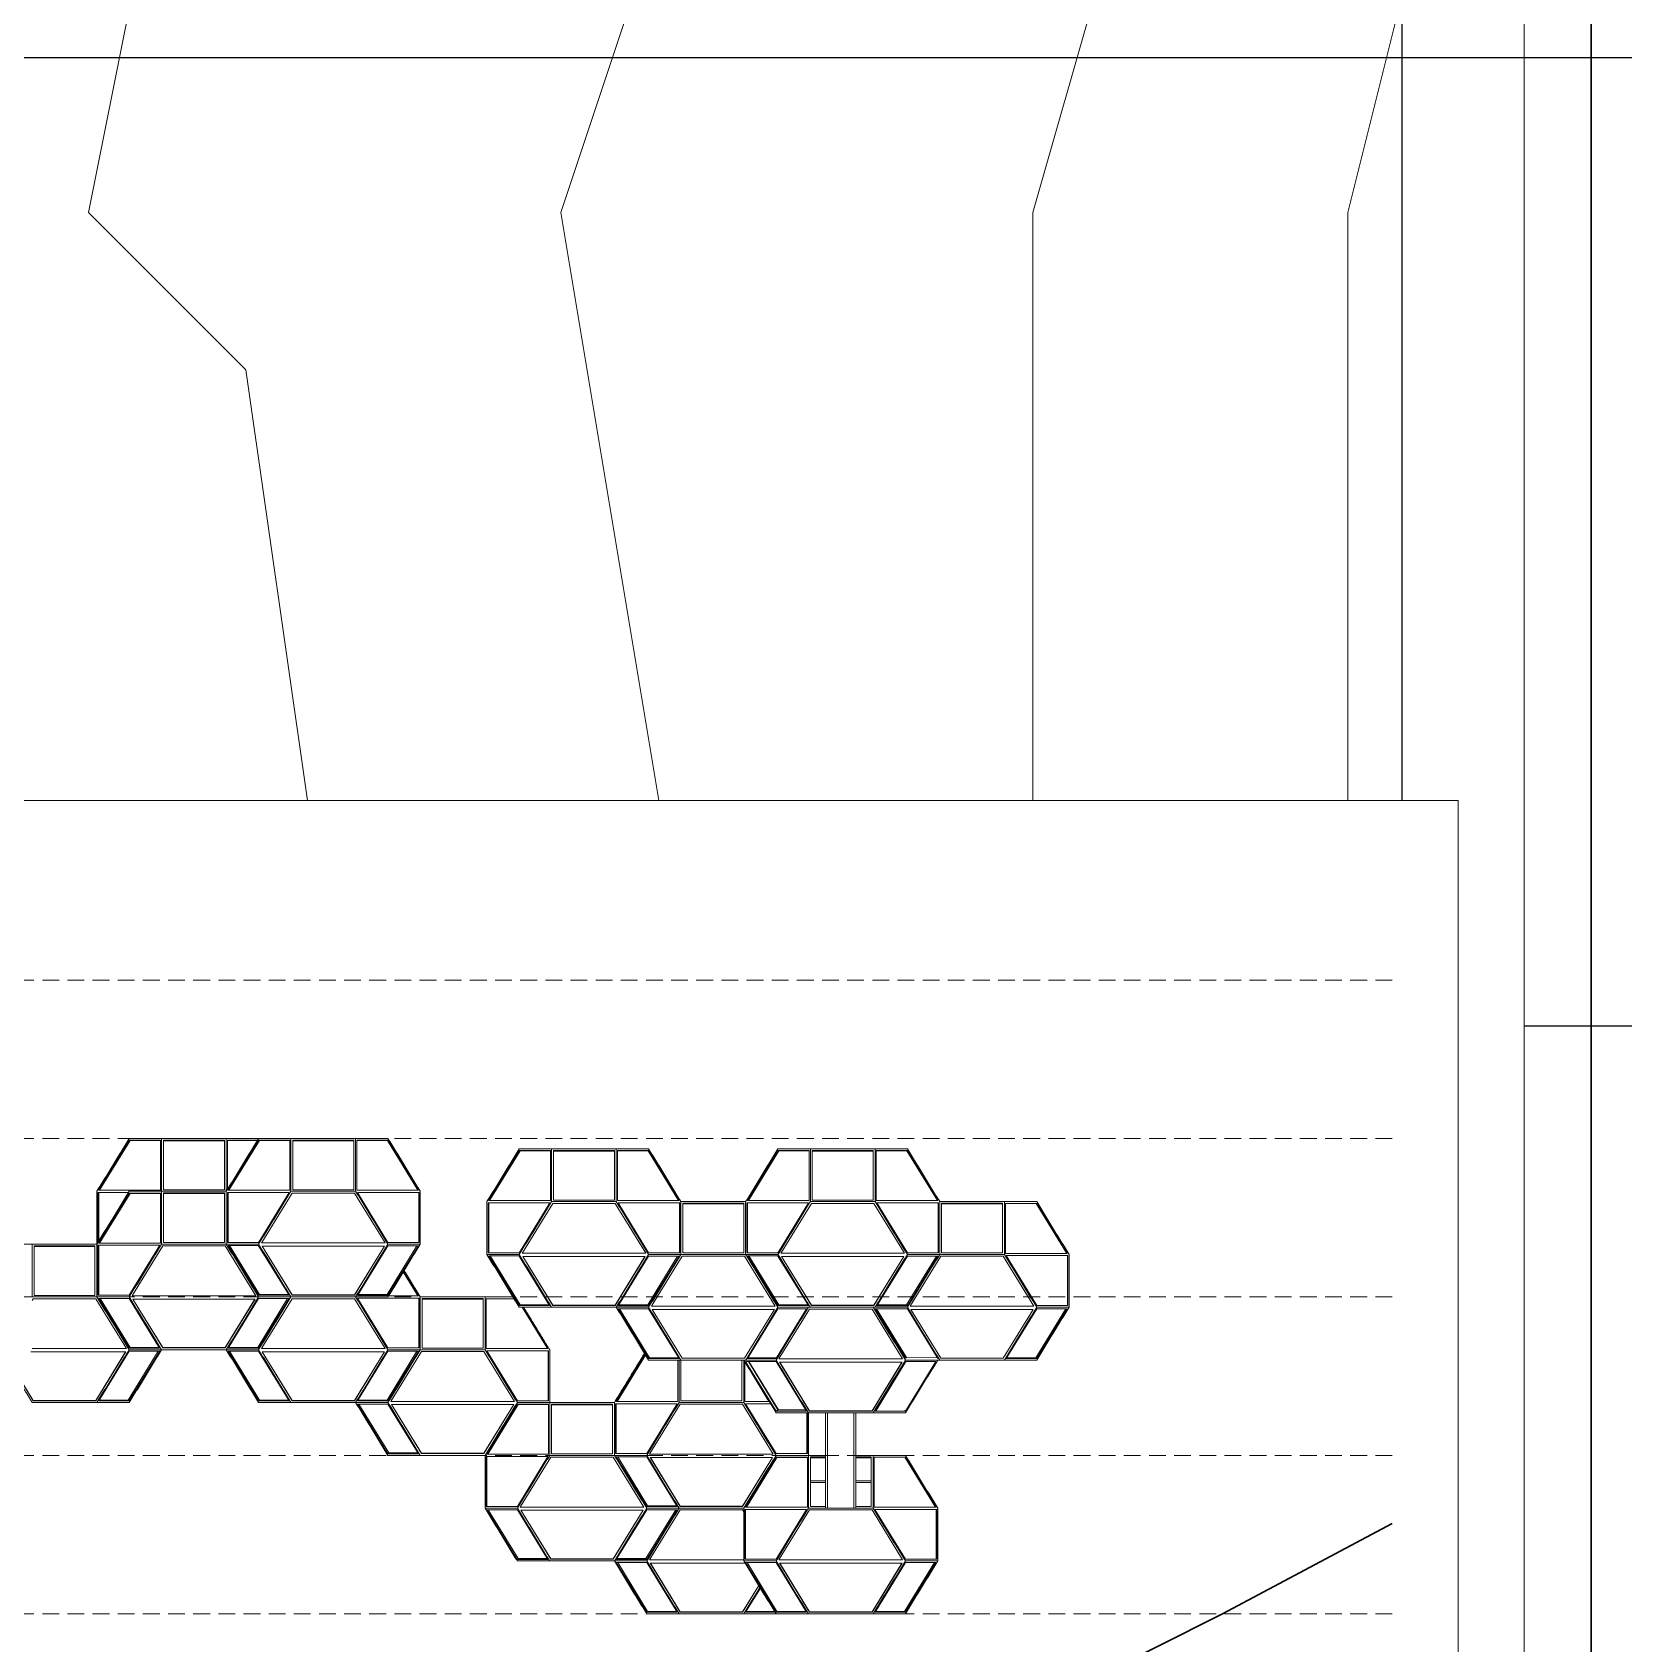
# Model space of a CAD drawing. Header units: millimetres. Extents: x 551 to 27551, y 6116 to 15116.
# Drawn here: x 16189 to 18600, y 8212 to 10653 of the extents above; entities that cross this region are included whole.
import ezdxf

# ---------------------------------------------------------------- set-up
doc = ezdxf.new("R2010")
doc.units = ezdxf.units.MM
doc.linetypes.add('DASHEDX2', pattern=[38.1, 25.4, -12.7])
for name, color, linetype, lineweight in [('1ST', 51, 'Continuous', 18), ('2ND', 201, 'Continuous', 15), ('3RD', 140, 'Continuous', 13), ('4TH DETAILS', 125, 'Continuous', 9)]:
    doc.layers.add(name, color=color, linetype=linetype, lineweight=lineweight)
doc.layers.add('LAYOUT', color=83, linetype='Continuous', plot=False)

msp = doc.modelspace()

# ---------------------------------------------------------------- linework, layer by layer
at = {"layer": '1ST', "lineweight": 30}
msp.add_lwpolyline([(14249.126, 8265.27), (14263.322, 8257.473), (14920.914, 8007.473), (15057.16, 7892.751), (15343.221, 7769.894), (15462.859, 7650.839), (15739.692, 7589.37), (16057.189, 7507.473), (16500.013, 7519.246), (16803.639, 7654.559), (17494.82, 8007.473), (17991.995, 8257.473), (18249.126, 8394.341)], dxfattribs=at)
at = {"layer": '1ST', "linetype": 'Continuous'}
for points in [[(16926.848, 8961.787), (16877.858, 8881.787)], [(16975.838, 8961.787), (16926.848, 8961.787)], [(16975.838, 8961.787), (17073.817, 8961.787)], [(16975.838, 8961.787), (16975.838, 8881.787)], [(17073.817, 8961.787), (17122.807, 8961.787)], [(17073.817, 8961.787), (17073.817, 8881.787)], [(17122.807, 8961.787), (17171.797, 8881.787)], [(17318.766, 8961.787), (17269.776, 8881.787)], [(17367.756, 8961.787), (17318.766, 8961.787)], [(17367.756, 8961.787), (17465.736, 8961.787)], [(17367.756, 8961.787), (17367.756, 8881.787)], [(17465.736, 8961.787), (17514.725, 8961.787)], [(17465.736, 8961.787), (17465.736, 8881.787)], [(17514.725, 8961.787), (17563.715, 8881.787)], [(16877.858, 8801.787), (16877.858, 8881.787)], [(16926.848, 8801.787), (16975.838, 8881.787)], [(16975.838, 8881.787), (17073.817, 8881.787)], [(17073.817, 8881.787), (17122.807, 8801.787)], [(17171.797, 8881.787), (17171.797, 8801.787)], [(17171.797, 8801.787), (17171.797, 8881.787)], [(17269.776, 8881.787), (17269.776, 8801.787)], [(17318.766, 8801.787), (17367.756, 8881.787)], [(17367.756, 8881.787), (17465.736, 8881.787)], [(17465.736, 8881.787), (17514.725, 8801.787)], [(17563.715, 8801.787), (17563.715, 8881.787)], [(16877.858, 8801.787), (16926.848, 8801.787)], [(16877.858, 8801.787), (16926.848, 8721.787)], [(16926.848, 8801.787), (16975.838, 8721.787)], [(17073.817, 8721.787), (17122.807, 8801.787)], [(17122.807, 8721.787), (17171.797, 8801.787)], [(17122.807, 8721.787), (17171.797, 8801.787)], [(17171.797, 8801.787), (17122.807, 8801.787)], [(17269.776, 8801.787), (17318.766, 8801.787)], [(17269.776, 8801.787), (17318.766, 8721.787)], [(17318.766, 8801.787), (17367.756, 8721.787)], [(17465.736, 8721.787), (17514.725, 8801.787)], [(17514.725, 8721.787), (17563.715, 8801.787)], [(17563.715, 8801.787), (17514.725, 8801.787)], [(16926.848, 8721.787), (16975.838, 8721.787)], [(16975.838, 8721.787), (17073.817, 8721.787)], [(17122.807, 8721.787), (17073.817, 8721.787)], [(17318.766, 8721.787), (17367.756, 8721.787)], [(17367.756, 8721.787), (17465.736, 8721.787)], [(17514.725, 8721.787), (17465.736, 8721.787)]]:
    msp.add_open_spline(points, degree=1, dxfattribs=at)
at = {"layer": '2ND', "linetype": 'Continuous', "extrusion": (0, 1, -2e-16)}
for p, q in [((17390.924, 8417.473), (17390.924, 8561.811)), ((17436.746, 8417.473), (17436.746, 8561.811)), ((17393.835, 8417.473), (17390.924, 8417.473)), ((17393.835, 8417.473), (17433.835, 8417.473)), ((17436.746, 8417.473), (17433.835, 8417.473))]:
    msp.add_line(p, q, dxfattribs=at)
at = {"layer": '2ND', "linetype": 'Continuous'}
for points in [[(17171.797, 8881.787), (17269.776, 8881.787)], [(17563.715, 8881.787), (17661.695, 8881.787)], [(17661.695, 8881.787), (17710.684, 8881.787)], [(17661.695, 8881.787), (17661.695, 8801.787)], [(17710.684, 8881.787), (17759.674, 8801.787)], [(17171.797, 8801.787), (17269.776, 8801.787)], [(17563.715, 8801.787), (17661.695, 8801.787)], [(17661.695, 8801.787), (17710.684, 8721.787)], [(17759.674, 8721.787), (17759.674, 8801.787)], [(17073.817, 8721.787), (17122.807, 8641.787)], [(17122.807, 8721.787), (17171.797, 8641.787)], [(17269.776, 8641.787), (17318.766, 8721.787)], [(17315.855, 8641.811), (17364.831, 8721.787)], [(17462.839, 8721.787), (17511.814, 8641.811)], [(17514.725, 8721.787), (17563.715, 8641.787)], [(17661.695, 8641.787), (17710.684, 8721.787)], [(17710.684, 8641.787), (17759.674, 8721.787)], [(17122.807, 8641.787), (17171.797, 8641.787)], [(17171.797, 8641.787), (17269.776, 8641.787)], [(17315.855, 8641.787), (17269.776, 8641.787)], [(17514.725, 8641.811), (17511.814, 8641.811)], [(17514.725, 8641.787), (17563.715, 8641.787)], [(17563.715, 8641.787), (17661.695, 8641.787)], [(17710.684, 8641.787), (17661.695, 8641.787)]]:
    msp.add_open_spline(points, degree=1, dxfattribs=at)
at = {"layer": '3RD', "linetype": 'Continuous', "extrusion": (0, 1, -2e-16)}
for p, q in [((16290.328, 8900.133), (16336.059, 8974.813)), ((16291.19, 8899.042), (16337.284, 8974.313)), ((16337.284, 8974.313), (16336.059, 8974.813)), ((16336.059, 8974.813), (16381.791, 8974.813)), ((16337.284, 8974.313), (16383.42, 8974.313)), ((16381.791, 8974.813), (16383.42, 8974.813)), ((16383.42, 8974.813), (16383.42, 8972.152)), ((16383.42, 8972.152), (16383.42, 8899.042)), ((16387.96, 8975.096), (16480.118, 8975.096)), ((16387.96, 8899.85), (16387.96, 8975.096)), ((16480.118, 8973.925), (16387.96, 8973.925)), ((16480.118, 8975.096), (16480.118, 8899.85)), ((16484.658, 8900.133), (16484.658, 8974.813)), ((16484.658, 8974.813), (16530.389, 8974.813)), ((16530.206, 8974.513), (16484.658, 8974.513)), ((16486.287, 8900.133), (16532.019, 8974.813)), ((16487.15, 8899.042), (16533.243, 8974.313)), ((16533.243, 8974.313), (16532.019, 8974.813)), ((16532.019, 8974.813), (16577.75, 8974.813)), ((16533.243, 8974.313), (16579.379, 8974.313)), ((16577.75, 8974.813), (16579.379, 8974.813)), ((16579.379, 8974.813), (16579.379, 8972.152)), ((16579.379, 8972.152), (16579.379, 8899.042)), ((16583.919, 8975.096), (16676.077, 8975.096)), ((16583.919, 8899.85), (16583.919, 8975.096)), ((16676.077, 8973.925), (16583.919, 8973.925)), ((16676.077, 8975.096), (16676.077, 8899.85)), ((16680.617, 8900.133), (16680.617, 8974.813)), ((16680.617, 8974.813), (16726.349, 8974.813)), ((16727.243, 8974.513), (16680.617, 8974.513)), ((16726.349, 8974.813), (16727.978, 8974.813)), ((16727.243, 8974.513), (16727.978, 8974.813)), ((16773.414, 8899.115), (16727.243, 8974.513)), ((16727.978, 8974.813), (16774.333, 8899.115)), ((16881.116, 8884.448), (16926.848, 8959.127)), ((16881.979, 8883.356), (16928.073, 8958.627)), ((16928.073, 8958.627), (16926.848, 8959.127)), ((16926.848, 8959.127), (16972.579, 8959.127)), ((16928.073, 8958.627), (16974.208, 8958.627)), ((16972.579, 8959.127), (16974.208, 8959.127)), ((16974.208, 8959.127), (16974.208, 8956.467)), ((16978.748, 8959.411), (17070.906, 8959.411)), ((16978.748, 8884.164), (16978.748, 8959.411)), ((17070.906, 8959.411), (17070.906, 8884.164)), ((17075.446, 8884.448), (17075.446, 8959.127)), ((17075.446, 8959.127), (17121.178, 8959.127)), ((17122.072, 8958.827), (17075.446, 8958.827)), ((17121.178, 8959.127), (17122.807, 8959.127)), ((17122.072, 8958.827), (17122.807, 8959.127)), ((17168.244, 8883.429), (17122.072, 8958.827)), ((17122.807, 8959.127), (17169.162, 8883.429)), ((17273.035, 8884.448), (17318.766, 8959.127)), ((17273.897, 8883.356), (17319.991, 8958.627)), ((17319.991, 8958.627), (17318.766, 8959.127)), ((17318.766, 8959.127), (17364.498, 8959.127)), ((17319.991, 8958.627), (17366.127, 8958.627)), ((17364.498, 8959.127), (17366.127, 8959.127)), ((17366.127, 8959.127), (17366.127, 8956.467)), ((17370.667, 8959.411), (17462.825, 8959.411)), ((17370.667, 8884.164), (17370.667, 8959.411)), ((17462.825, 8959.411), (17462.825, 8884.164)), ((17467.365, 8884.448), (17467.365, 8959.127)), ((17467.365, 8959.127), (17513.096, 8959.127)), ((17513.99, 8958.827), (17467.365, 8958.827)), ((17513.096, 8959.127), (17514.725, 8959.127)), ((17513.99, 8958.827), (17514.725, 8959.127)), ((17560.162, 8883.429), (17513.99, 8958.827)), ((17514.725, 8959.127), (17561.081, 8883.429)), ((16974.208, 8956.467), (16974.208, 8883.356)), ((17070.906, 8958.239), (16978.748, 8958.239)), ((17366.127, 8956.467), (17366.127, 8883.356)), ((17462.825, 8958.239), (17370.667, 8958.239)), ((16288.699, 8895.699), (16289.923, 8895.199)), ((16288.699, 8820.133), (16288.699, 8895.699)), ((16334.973, 8895.699), (16288.699, 8895.699)), ((16289.659, 8899.042), (16290.328, 8900.133)), ((16289.659, 8899.042), (16383.42, 8899.042)), ((16289.923, 8822.133), (16289.923, 8895.199)), ((16290.328, 8820.133), (16336.059, 8894.813)), ((16291.19, 8819.042), (16337.284, 8894.313)), ((16337.284, 8894.313), (16336.059, 8894.813)), ((16336.059, 8894.813), (16381.791, 8894.813)), ((16337.284, 8894.313), (16383.42, 8894.313)), ((16381.791, 8894.813), (16383.42, 8894.813)), ((16383.42, 8894.813), (16383.42, 8892.152)), ((16383.42, 8892.152), (16383.42, 8819.042)), ((16480.118, 8899.85), (16387.96, 8899.85)), ((16387.96, 8895.096), (16480.118, 8895.096)), ((16387.96, 8819.85), (16387.96, 8895.096)), ((16480.118, 8893.925), (16387.96, 8893.925)), ((16480.118, 8895.096), (16480.118, 8819.85)), ((16484.658, 8895.699), (16485.883, 8895.199)), ((16484.658, 8820.133), (16484.658, 8895.699)), ((16578.293, 8895.699), (16484.658, 8895.699)), ((16485.619, 8899.042), (16486.287, 8900.133)), ((16485.619, 8899.042), (16579.379, 8899.042)), ((16485.883, 8820.133), (16485.883, 8895.199)), ((16578.293, 8895.699), (16533.648, 8822.794)), ((16536.906, 8820.133), (16582.637, 8894.813)), ((16582.637, 8894.813), (16674.101, 8894.813)), ((16676.077, 8899.85), (16583.919, 8899.85)), ((16674.101, 8894.813), (16677.359, 8894.813)), ((16677.359, 8894.813), (16723.633, 8819.246)), ((16680.617, 8899.115), (16680.617, 8900.133)), ((16680.617, 8899.115), (16774.333, 8899.115)), ((16727.978, 8820.133), (16681.703, 8895.699)), ((16775.338, 8895.699), (16681.703, 8895.699)), ((16774.604, 8895.399), (16775.338, 8895.699)), ((16774.604, 8820.133), (16774.604, 8895.399)), ((16775.338, 8895.699), (16775.338, 8894.813)), ((16775.338, 8894.813), (16775.338, 8820.133)), ((16879.487, 8880.014), (16880.712, 8879.514)), ((16879.487, 8804.448), (16879.487, 8880.014)), ((16973.122, 8880.014), (16879.487, 8880.014)), ((16880.448, 8883.356), (16881.116, 8884.448)), ((16880.448, 8883.356), (16974.208, 8883.356)), ((16880.712, 8804.448), (16880.712, 8879.514)), ((16973.122, 8880.014), (16928.477, 8807.108)), ((16931.735, 8804.448), (16977.467, 8879.127)), ((16977.467, 8879.127), (17068.93, 8879.127)), ((17070.906, 8884.164), (16978.748, 8884.164)), ((17068.93, 8879.127), (17072.188, 8879.127)), ((17072.188, 8879.127), (17118.463, 8803.561)), ((17075.446, 8883.429), (17075.446, 8884.448)), ((17075.446, 8883.429), (17169.162, 8883.429)), ((17122.807, 8804.448), (17076.532, 8880.014)), ((17170.168, 8880.014), (17076.532, 8880.014)), ((17169.433, 8879.714), (17170.168, 8880.014)), ((17169.433, 8804.448), (17169.433, 8879.714)), ((17170.168, 8880.014), (17170.168, 8879.127)), ((17170.168, 8879.127), (17170.168, 8804.448)), ((17174.708, 8879.411), (17266.865, 8879.411)), ((17174.708, 8804.164), (17174.708, 8879.411)), ((17266.865, 8878.239), (17174.708, 8878.239)), ((17266.865, 8879.411), (17266.865, 8804.164)), ((17271.405, 8880.014), (17272.63, 8879.514)), ((17271.405, 8804.448), (17271.405, 8880.014)), ((17365.041, 8880.014), (17271.405, 8880.014)), ((17272.366, 8883.356), (17273.035, 8884.448)), ((17272.366, 8883.356), (17366.127, 8883.356)), ((17272.63, 8804.448), (17272.63, 8879.514)), ((17365.041, 8880.014), (17320.395, 8807.108)), ((17323.653, 8804.448), (17369.385, 8879.127)), ((17369.385, 8879.127), (17460.848, 8879.127)), ((17462.825, 8884.164), (17370.667, 8884.164)), ((17460.848, 8879.127), (17464.106, 8879.127)), ((17464.106, 8879.127), (17510.381, 8803.561)), ((17467.365, 8883.429), (17467.365, 8884.448)), ((17467.365, 8883.429), (17561.081, 8883.429)), ((17514.725, 8804.448), (17468.451, 8880.014)), ((17562.086, 8880.014), (17468.451, 8880.014)), ((17561.351, 8879.714), (17562.086, 8880.014)), ((17561.351, 8804.448), (17561.351, 8879.714)), ((17562.086, 8880.014), (17562.086, 8879.127)), ((17562.086, 8879.127), (17562.086, 8804.448)), ((17566.626, 8879.411), (17658.784, 8879.411)), ((17566.626, 8804.164), (17566.626, 8879.411)), ((17658.784, 8878.239), (17566.626, 8878.239)), ((17658.784, 8879.411), (17658.784, 8804.164)), ((17663.324, 8804.448), (17663.324, 8879.127)), ((17663.324, 8879.127), (17709.055, 8879.127)), ((17709.95, 8878.827), (17663.324, 8878.827)), ((17709.055, 8879.127), (17710.684, 8879.127)), ((17709.95, 8878.827), (17710.684, 8879.127)), ((17756.121, 8803.429), (17709.95, 8878.827)), ((17710.684, 8879.127), (17757.04, 8803.429)), ((16192.001, 8815.096), (16284.159, 8815.096)), ((16192.001, 8739.85), (16192.001, 8815.096)), ((16284.159, 8813.925), (16192.001, 8813.925)), ((16284.159, 8815.096), (16284.159, 8739.85)), ((16288.699, 8815.699), (16289.923, 8815.199)), ((16288.699, 8740.133), (16288.699, 8815.699)), ((16382.334, 8815.699), (16288.699, 8815.699)), ((16289.659, 8819.042), (16290.328, 8820.133)), ((16289.659, 8819.042), (16383.42, 8819.042)), ((16289.923, 8740.133), (16289.923, 8815.199)), ((16382.334, 8815.699), (16337.688, 8742.794)), ((16340.947, 8740.133), (16386.678, 8814.813)), ((16386.678, 8814.813), (16478.141, 8814.813)), ((16480.118, 8819.85), (16387.96, 8819.85)), ((16478.141, 8814.813), (16481.4, 8814.813)), ((16481.4, 8814.813), (16527.674, 8739.246)), ((16532.019, 8820.133), (16484.658, 8820.133)), ((16531.974, 8739.922), (16485.895, 8815.169)), ((16485.895, 8815.169), (16531.974, 8815.169)), ((16488.047, 8815.169), (16533.408, 8741.094)), ((16531.974, 8815.169), (16532.019, 8815.096)), ((16533.648, 8822.794), (16532.019, 8820.133)), ((16532.019, 8815.096), (16578.053, 8739.922)), ((16536.363, 8819.246), (16536.906, 8820.133)), ((16536.363, 8819.246), (16723.633, 8819.246)), ((16582.637, 8740.133), (16537.217, 8814.304)), ((16722.779, 8814.304), (16537.217, 8814.304)), ((16582.637, 8740.633), (16537.524, 8814.304)), ((16722.779, 8814.304), (16677.359, 8740.133)), ((16722.473, 8814.304), (16677.359, 8740.633)), ((16681.899, 8739.85), (16727.978, 8815.096)), ((16726.543, 8741.021), (16771.905, 8815.096)), ((16729.607, 8820.133), (16727.978, 8820.133)), ((16727.978, 8815.096), (16774.057, 8815.096)), ((16774.057, 8815.096), (16727.978, 8739.85)), ((16775.338, 8820.133), (16729.607, 8820.133)), ((16926.848, 8804.448), (16879.487, 8804.448)), ((16926.803, 8724.237), (16880.724, 8799.483)), ((16880.724, 8799.483), (16926.803, 8799.483)), ((16882.876, 8799.483), (16928.238, 8725.408)), ((16926.803, 8799.483), (16926.848, 8799.411)), ((16928.477, 8807.108), (16926.848, 8804.448)), ((16926.848, 8799.411), (16972.882, 8724.237)), ((16931.192, 8803.561), (16931.735, 8804.448)), ((16931.192, 8803.561), (17118.463, 8803.561)), ((16977.467, 8724.448), (16932.047, 8798.618)), ((17117.608, 8798.618), (16932.047, 8798.618)), ((16977.467, 8724.948), (16932.353, 8798.618)), ((17117.608, 8798.618), (17072.188, 8724.448)), ((17117.302, 8798.618), (17072.188, 8724.948)), ((17076.728, 8724.164), (17122.807, 8799.411)), ((17121.373, 8725.335), (17166.734, 8799.411)), ((17124.436, 8804.448), (17122.807, 8804.448)), ((17122.807, 8799.411), (17168.886, 8799.411)), ((17168.886, 8799.411), (17122.807, 8724.164)), ((17170.168, 8804.448), (17124.436, 8804.448)), ((17127.694, 8724.448), (17173.426, 8799.127)), ((17173.426, 8799.127), (17264.889, 8799.127)), ((17266.865, 8804.164), (17174.708, 8804.164)), ((17264.889, 8799.127), (17268.147, 8799.127)), ((17268.147, 8799.127), (17314.422, 8723.561)), ((17318.766, 8804.448), (17271.405, 8804.448)), ((17318.722, 8724.237), (17272.643, 8799.483)), ((17272.643, 8799.483), (17318.722, 8799.483)), ((17274.794, 8799.483), (17320.156, 8725.408)), ((17318.722, 8799.483), (17318.766, 8799.411)), ((17320.395, 8807.108), (17318.766, 8804.448)), ((17318.766, 8799.411), (17364.8, 8724.237)), ((17323.11, 8803.561), (17323.653, 8804.448)), ((17323.11, 8803.561), (17510.381, 8803.561)), ((17369.385, 8724.448), (17323.965, 8798.618)), ((17509.526, 8798.618), (17323.965, 8798.618)), ((17369.385, 8724.948), (17324.271, 8798.618)), ((17509.526, 8798.618), (17464.106, 8724.448)), ((17509.22, 8798.618), (17464.106, 8724.948)), ((17468.646, 8724.164), (17514.725, 8799.411)), ((17513.291, 8725.335), (17558.653, 8799.411)), ((17516.354, 8804.448), (17514.725, 8804.448)), ((17514.725, 8799.411), (17560.804, 8799.411)), ((17560.804, 8799.411), (17514.725, 8724.164)), ((17562.086, 8804.448), (17516.354, 8804.448)), ((17519.613, 8724.448), (17565.344, 8799.127)), ((17565.344, 8799.127), (17656.807, 8799.127)), ((17658.784, 8804.164), (17566.626, 8804.164)), ((17656.807, 8799.127), (17660.066, 8799.127)), ((17660.066, 8799.127), (17706.34, 8723.561)), ((17663.324, 8803.429), (17663.324, 8804.448)), ((17663.324, 8803.429), (17757.04, 8803.429)), ((17710.684, 8724.448), (17664.41, 8800.014)), ((17758.045, 8800.014), (17664.41, 8800.014)), ((17757.31, 8799.714), (17758.045, 8800.014)), ((17757.31, 8724.448), (17757.31, 8799.714)), ((17758.045, 8800.014), (17758.045, 8799.127)), ((17758.045, 8799.127), (17758.045, 8724.448)), ((16773.414, 8739.115), (16751.199, 8775.393)), ((16751.658, 8776.143), (16774.333, 8739.115)), ((16284.159, 8739.85), (16192.001, 8739.85)), ((16336.059, 8740.133), (16288.699, 8740.133)), ((16337.688, 8742.794), (16336.059, 8740.133)), ((16340.404, 8739.246), (16340.947, 8740.133)), ((16340.404, 8739.246), (16527.674, 8739.246)), ((16533.408, 8741.094), (16531.974, 8739.922)), ((16532.019, 8739.922), (16531.974, 8739.922)), ((16578.053, 8739.922), (16532.019, 8739.922)), ((16533.408, 8741.094), (16577.336, 8741.094)), ((16582.637, 8740.133), (16582.637, 8740.633)), ((16677.359, 8740.633), (16582.637, 8740.633)), ((16674.101, 8740.133), (16582.637, 8740.133)), ((16677.359, 8740.133), (16674.101, 8740.133)), ((16677.359, 8740.133), (16677.359, 8740.633)), ((16727.978, 8739.85), (16681.899, 8739.85)), ((16682.616, 8741.021), (16726.543, 8741.021)), ((16726.543, 8741.021), (16727.978, 8739.85)), ((16728.983, 8739.115), (16774.333, 8739.115)), ((16189.09, 8732.152), (16190.719, 8734.813)), ((16190.719, 8734.813), (16282.182, 8734.813)), ((16282.182, 8734.813), (16285.44, 8734.813)), ((16285.44, 8734.813), (16331.715, 8659.246)), ((16336.015, 8659.922), (16289.936, 8735.169)), ((16289.936, 8735.169), (16336.015, 8735.169)), ((16292.087, 8735.169), (16337.449, 8661.094)), ((16336.015, 8735.169), (16336.059, 8735.096)), ((16336.059, 8735.096), (16382.094, 8659.922)), ((16386.678, 8660.133), (16341.258, 8734.304)), ((16526.82, 8734.304), (16341.258, 8734.304)), ((16386.678, 8660.633), (16341.564, 8734.304)), ((16526.82, 8734.304), (16481.4, 8660.133)), ((16526.514, 8734.304), (16481.4, 8660.633)), ((16485.94, 8659.85), (16532.019, 8735.096)), ((16530.584, 8661.021), (16575.946, 8735.096)), ((16532.019, 8735.096), (16578.097, 8735.096)), ((16578.097, 8735.096), (16532.019, 8659.85)), ((16536.906, 8660.133), (16582.637, 8734.813)), ((16582.637, 8734.813), (16674.101, 8734.813)), ((16674.101, 8734.813), (16677.359, 8734.813)), ((16677.359, 8734.813), (16723.633, 8659.246)), ((16727.978, 8660.133), (16681.703, 8735.699)), ((16775.338, 8735.699), (16681.703, 8735.699)), ((16774.604, 8735.399), (16775.338, 8735.699)), ((16774.604, 8660.133), (16774.604, 8735.399)), ((16775.338, 8735.699), (16775.338, 8734.813)), ((16775.338, 8734.813), (16775.338, 8660.133)), ((16779.878, 8735.096), (16872.036, 8735.096)), ((16779.878, 8659.85), (16779.878, 8735.096)), ((16872.036, 8733.925), (16779.878, 8733.925)), ((16872.036, 8735.096), (16872.036, 8659.85)), ((16876.576, 8660.133), (16876.576, 8734.813)), ((16876.576, 8734.813), (16918.871, 8734.813)), ((16919.055, 8734.513), (16876.576, 8734.513)), ((16928.238, 8725.408), (16926.803, 8724.237)), ((16926.848, 8724.237), (16926.803, 8724.237)), ((16972.882, 8724.237), (16926.848, 8724.237)), ((16928.238, 8725.408), (16972.165, 8725.408)), ((16969.374, 8659.115), (16930.995, 8721.787)), ((16931.913, 8721.787), (16970.292, 8659.115)), ((16977.467, 8724.448), (16977.467, 8724.948)), ((17072.188, 8724.948), (16977.467, 8724.948)), ((17068.93, 8724.448), (16977.467, 8724.448)), ((17072.188, 8724.448), (17068.93, 8724.448)), ((17072.188, 8724.448), (17072.188, 8724.948)), ((17122.762, 8644.237), (17076.683, 8719.483)), ((17076.683, 8719.483), (17122.762, 8719.483)), ((17122.807, 8724.164), (17076.728, 8724.164)), ((17077.445, 8725.335), (17121.373, 8725.335)), ((17078.835, 8719.483), (17124.197, 8645.408)), ((17121.373, 8725.335), (17122.807, 8724.164)), ((17122.762, 8719.483), (17122.807, 8719.411)), ((17122.807, 8719.411), (17168.841, 8644.237)), ((17127.151, 8723.561), (17127.694, 8724.448)), ((17127.151, 8723.561), (17314.422, 8723.561)), ((17173.426, 8644.448), (17128.006, 8718.618)), ((17313.567, 8718.618), (17128.006, 8718.618)), ((17173.426, 8644.948), (17128.312, 8718.618)), ((17313.567, 8718.618), (17268.147, 8644.448)), ((17313.261, 8718.618), (17268.147, 8644.948)), ((17272.687, 8644.164), (17318.766, 8719.411)), ((17361.941, 8719.411), (17316.579, 8645.335)), ((17320.156, 8725.408), (17318.722, 8724.237)), ((17318.766, 8724.237), (17318.722, 8724.237)), ((17364.8, 8724.237), (17318.766, 8724.237)), ((17318.766, 8719.411), (17363.375, 8719.411)), ((17320.156, 8725.408), (17364.083, 8725.408)), ((17320.743, 8644.471), (17366.474, 8719.15)), ((17366.474, 8719.15), (17457.937, 8719.15)), ((17369.385, 8724.448), (17369.385, 8724.948)), ((17464.106, 8724.948), (17369.385, 8724.948)), ((17460.848, 8724.448), (17369.385, 8724.448)), ((17457.937, 8719.15), (17461.196, 8719.15)), ((17464.106, 8724.448), (17460.848, 8724.448)), ((17461.196, 8719.15), (17507.47, 8643.584)), ((17464.106, 8724.448), (17464.106, 8724.948)), ((17466.064, 8719.18), (17514.681, 8719.483)), ((17511.814, 8644.471), (17466.064, 8719.18)), ((17468.208, 8719.194), (17513.249, 8645.642)), ((17514.725, 8724.164), (17468.646, 8724.164)), ((17469.364, 8725.335), (17513.291, 8725.335)), ((17513.291, 8725.335), (17514.725, 8724.164)), ((17514.681, 8719.483), (17514.725, 8719.411)), ((17514.725, 8719.411), (17560.76, 8644.237)), ((17519.07, 8723.561), (17519.613, 8724.448)), ((17519.07, 8723.561), (17706.34, 8723.561)), ((17565.344, 8644.448), (17519.924, 8718.618)), ((17705.486, 8718.618), (17519.924, 8718.618)), ((17565.344, 8644.948), (17520.23, 8718.618)), ((17705.486, 8718.618), (17660.066, 8644.448)), ((17705.179, 8718.618), (17660.066, 8644.948)), ((17664.606, 8644.164), (17710.684, 8719.411)), ((17709.25, 8645.335), (17754.612, 8719.411)), ((17712.314, 8724.448), (17710.684, 8724.448)), ((17710.684, 8719.411), (17756.763, 8719.411)), ((17756.763, 8719.411), (17710.684, 8644.164)), ((17758.045, 8724.448), (17712.314, 8724.448)), ((16330.861, 8654.304), (16187.149, 8654.304)), ((16189.09, 8659.246), (16331.715, 8659.246)), ((16330.861, 8654.304), (16285.44, 8580.133)), ((16330.554, 8654.304), (16285.44, 8580.633)), ((16289.98, 8579.85), (16336.059, 8655.096)), ((16334.625, 8581.021), (16379.987, 8655.096)), ((16337.449, 8661.094), (16336.015, 8659.922)), ((16336.059, 8659.922), (16336.015, 8659.922)), ((16382.094, 8659.922), (16336.059, 8659.922)), ((16336.059, 8655.096), (16382.138, 8655.096)), ((16382.138, 8655.096), (16336.059, 8579.85)), ((16337.449, 8661.094), (16381.377, 8661.094)), ((16386.678, 8660.133), (16386.678, 8660.633)), ((16481.4, 8660.633), (16386.678, 8660.633)), ((16478.141, 8660.133), (16386.678, 8660.133)), ((16481.4, 8660.133), (16478.141, 8660.133)), ((16481.4, 8660.133), (16481.4, 8660.633)), ((16531.974, 8579.922), (16485.895, 8655.169)), ((16485.895, 8655.169), (16531.974, 8655.169)), ((16532.019, 8659.85), (16485.94, 8659.85)), ((16486.657, 8661.021), (16530.584, 8661.021)), ((16488.047, 8655.169), (16533.408, 8581.094)), ((16530.584, 8661.021), (16532.019, 8659.85)), ((16531.974, 8655.169), (16532.019, 8655.096)), ((16532.019, 8655.096), (16578.053, 8579.922)), ((16536.363, 8659.246), (16536.906, 8660.133)), ((16536.363, 8659.246), (16723.633, 8659.246)), ((16582.637, 8580.133), (16537.217, 8654.304)), ((16722.779, 8654.304), (16537.217, 8654.304)), ((16582.637, 8580.633), (16537.524, 8654.304)), ((16722.779, 8654.304), (16677.359, 8580.133)), ((16722.473, 8654.304), (16677.359, 8580.633)), ((16681.899, 8579.85), (16727.978, 8655.096)), ((16726.543, 8581.021), (16771.905, 8655.096)), ((16729.607, 8660.133), (16727.978, 8660.133)), ((16727.978, 8655.096), (16774.057, 8655.096)), ((16774.057, 8655.096), (16727.978, 8579.85)), ((16775.338, 8660.133), (16729.607, 8660.133)), ((16732.865, 8580.133), (16778.597, 8654.813)), ((16778.597, 8654.813), (16870.06, 8654.813)), ((16872.036, 8659.85), (16779.878, 8659.85)), ((16870.06, 8654.813), (16873.318, 8654.813)), ((16873.318, 8654.813), (16919.593, 8579.246)), ((16876.576, 8659.115), (16876.576, 8660.133)), ((16876.576, 8659.115), (16970.292, 8659.115)), ((16923.937, 8580.133), (16877.662, 8655.699)), ((16971.298, 8655.699), (16877.662, 8655.699)), ((16970.563, 8655.399), (16971.298, 8655.699)), ((16970.563, 8580.133), (16970.563, 8655.399)), ((16971.298, 8655.699), (16971.298, 8654.813)), ((16971.298, 8654.813), (16971.298, 8580.133)), ((17074.165, 8580.133), (17117.363, 8650.677)), ((17075.027, 8579.042), (17118.129, 8649.427)), ((17124.197, 8645.408), (17122.762, 8644.237)), ((17122.807, 8644.237), (17122.762, 8644.237)), ((17168.841, 8644.237), (17122.807, 8644.237)), ((17124.197, 8645.408), (17168.124, 8645.408)), ((17167.257, 8641.787), (17167.257, 8579.042)), ((17171.797, 8579.85), (17171.797, 8641.787)), ((17173.426, 8644.448), (17173.426, 8644.948)), ((17268.147, 8644.948), (17173.426, 8644.948)), ((17264.889, 8644.448), (17173.426, 8644.448)), ((17263.955, 8641.787), (17263.955, 8579.85)), ((17268.147, 8644.448), (17264.889, 8644.448)), ((17268.147, 8644.448), (17268.147, 8644.948)), ((17317.296, 8644.164), (17272.687, 8644.164)), ((17273.404, 8645.335), (17316.579, 8645.335)), ((17316.579, 8645.335), (17317.535, 8644.554)), ((17320.2, 8643.584), (17320.743, 8644.471)), ((17320.2, 8643.584), (17507.47, 8643.584)), ((17513.249, 8645.642), (17511.814, 8644.471)), ((17513.249, 8645.642), (17560.042, 8645.408)), ((17565.344, 8644.448), (17565.344, 8644.948)), ((17660.066, 8644.948), (17565.344, 8644.948)), ((17656.807, 8644.448), (17565.344, 8644.448)), ((17660.066, 8644.448), (17656.807, 8644.448)), ((17660.066, 8644.448), (17660.066, 8644.948)), ((17710.684, 8644.164), (17664.606, 8644.164)), ((17665.323, 8645.335), (17709.25, 8645.335)), ((17709.25, 8645.335), (17710.684, 8644.164)), ((16190.719, 8580.133), (16166.224, 8620.133)), ((16190.719, 8580.633), (16166.377, 8620.383)), ((17268.495, 8580.133), (17268.495, 8639.15)), ((17315.811, 8564.26), (17269.732, 8639.507)), ((17269.732, 8639.507), (17315.811, 8639.507)), ((17274.141, 8639.507), (17318.75, 8566.66)), ((17274.78, 8639.507), (17319.389, 8566.66)), ((17315.811, 8639.507), (17315.855, 8639.434)), ((17315.855, 8639.434), (17361.89, 8564.26)), ((17366.474, 8564.471), (17321.054, 8638.642)), ((17506.616, 8638.642), (17321.054, 8638.642)), ((17366.474, 8564.971), (17321.36, 8638.642)), ((17506.616, 8638.642), (17461.196, 8564.471)), ((17506.309, 8638.642), (17461.196, 8564.971)), ((17465.736, 8564.187), (17511.814, 8639.434)), ((17467.156, 8565.416), (17512.482, 8639.434)), ((17512.588, 8639.434), (17467.226, 8565.358)), ((17511.814, 8639.434), (17557.893, 8639.434)), ((17557.893, 8639.434), (17511.814, 8564.187)), ((16190.719, 8580.133), (16190.719, 8580.633)), ((16285.44, 8580.633), (16190.719, 8580.633)), ((16282.182, 8580.133), (16190.719, 8580.133)), ((16285.44, 8580.133), (16282.182, 8580.133)), ((16285.44, 8580.133), (16285.44, 8580.633)), ((16336.059, 8579.85), (16289.98, 8579.85)), ((16290.698, 8581.021), (16334.625, 8581.021)), ((16334.625, 8581.021), (16336.059, 8579.85)), ((16533.408, 8581.094), (16531.974, 8579.922)), ((16532.019, 8579.922), (16531.974, 8579.922)), ((16578.053, 8579.922), (16532.019, 8579.922)), ((16533.408, 8581.094), (16577.336, 8581.094)), ((16582.637, 8580.133), (16582.637, 8580.633)), ((16677.359, 8580.633), (16582.637, 8580.633)), ((16674.101, 8580.133), (16582.637, 8580.133)), ((16677.359, 8580.133), (16674.101, 8580.133)), ((16677.359, 8580.133), (16677.359, 8580.633)), ((16727.933, 8499.922), (16681.854, 8575.169)), ((16681.854, 8575.169), (16727.933, 8575.169)), ((16727.978, 8579.85), (16681.899, 8579.85)), ((16682.616, 8581.021), (16726.543, 8581.021)), ((16684.006, 8575.169), (16729.367, 8501.094)), ((16726.543, 8581.021), (16727.978, 8579.85)), ((16727.933, 8575.169), (16727.978, 8575.096)), ((16727.978, 8575.096), (16774.012, 8499.922)), ((16732.322, 8579.246), (16732.865, 8580.133)), ((16732.322, 8579.246), (16919.593, 8579.246)), ((16778.597, 8500.133), (16733.177, 8574.304)), ((16918.738, 8574.304), (16733.177, 8574.304)), ((16778.597, 8500.633), (16733.483, 8574.304)), ((16918.738, 8574.304), (16873.318, 8500.133)), ((16918.432, 8574.304), (16873.318, 8500.633)), ((16878.205, 8500.133), (16923.937, 8574.813)), ((16879.068, 8499.042), (16925.162, 8574.313)), ((16925.566, 8580.133), (16923.937, 8580.133)), ((16925.162, 8574.313), (16923.937, 8574.813)), ((16923.937, 8574.813), (16969.668, 8574.813)), ((16925.162, 8574.313), (16971.298, 8574.313)), ((16971.298, 8580.133), (16925.566, 8580.133)), ((16969.668, 8574.813), (16971.298, 8574.813)), ((16971.298, 8574.813), (16971.298, 8572.152)), ((16971.298, 8572.152), (16971.298, 8499.042)), ((16975.838, 8575.096), (17067.995, 8575.096)), ((16975.838, 8499.85), (16975.838, 8575.096)), ((17067.995, 8573.925), (16975.838, 8573.925)), ((17067.995, 8575.096), (17067.995, 8499.85)), ((17072.535, 8575.699), (17073.76, 8575.199)), ((17072.535, 8500.133), (17072.535, 8575.699)), ((17166.171, 8575.699), (17072.535, 8575.699)), ((17073.496, 8579.042), (17074.165, 8580.133)), ((17073.496, 8579.042), (17167.257, 8579.042)), ((17073.76, 8500.133), (17073.76, 8575.199)), ((17166.171, 8575.699), (17121.525, 8502.794)), ((17124.783, 8500.133), (17170.515, 8574.813)), ((17170.515, 8574.813), (17261.978, 8574.813)), ((17263.955, 8579.85), (17171.797, 8579.85)), ((17261.978, 8574.813), (17265.236, 8574.813)), ((17265.236, 8574.813), (17311.511, 8499.246)), ((17268.495, 8579.115), (17268.495, 8580.133)), ((17268.495, 8579.115), (17305.259, 8579.115)), ((17315.855, 8500.133), (17269.581, 8575.699)), ((17307.35, 8575.699), (17269.581, 8575.699)), ((17318.75, 8566.66), (17315.811, 8564.26)), ((17315.855, 8564.26), (17315.811, 8564.26)), ((17361.89, 8564.26), (17315.855, 8564.26)), ((17318.75, 8566.66), (17318.795, 8566.66)), ((17318.795, 8566.66), (17360.42, 8566.66)), ((17362.481, 8500.133), (17362.481, 8561.811)), ((17363.216, 8561.811), (17363.216, 8500.133)), ((17366.474, 8564.471), (17366.474, 8564.971)), ((17461.196, 8564.971), (17366.474, 8564.971)), ((17457.937, 8564.471), (17366.474, 8564.471)), ((17393.835, 8417.473), (17393.835, 8561.811)), ((17393.835, 8561.811), (17393.835, 8417.473)), ((17433.835, 8561.811), (17433.835, 8417.473)), ((17433.835, 8417.473), (17433.835, 8561.811)), ((17461.196, 8564.471), (17457.937, 8564.471)), ((17461.196, 8564.471), (17461.196, 8564.971)), ((17511.814, 8564.187), (17465.736, 8564.187)), ((17467.205, 8566.587), (17467.873, 8566.587)), ((17510.38, 8565.358), (17511.814, 8564.187)), ((16729.367, 8501.094), (16727.933, 8499.922)), ((16727.978, 8499.922), (16727.933, 8499.922)), ((16774.012, 8499.922), (16727.978, 8499.922)), ((16729.367, 8501.094), (16773.295, 8501.094)), ((16778.597, 8500.133), (16778.597, 8500.633)), ((16873.318, 8500.633), (16778.597, 8500.633)), ((16870.06, 8500.133), (16778.597, 8500.133)), ((16873.318, 8500.133), (16870.06, 8500.133)), ((16873.318, 8500.133), (16873.318, 8500.633)), ((16876.576, 8495.699), (16877.801, 8495.199)), ((16876.576, 8420.133), (16876.576, 8495.699)), ((16970.211, 8495.699), (16876.576, 8495.699)), ((16877.537, 8499.042), (16878.205, 8500.133)), ((16877.537, 8499.042), (16971.298, 8499.042)), ((16877.801, 8420.133), (16877.801, 8495.199)), ((16970.211, 8495.699), (16925.566, 8422.794)), ((16928.824, 8420.133), (16974.556, 8494.813)), ((16974.556, 8494.813), (17066.019, 8494.813)), ((17067.995, 8499.85), (16975.838, 8499.85)), ((17066.019, 8494.813), (17069.277, 8494.813)), ((17069.277, 8494.813), (17115.552, 8419.246)), ((17119.896, 8500.133), (17072.535, 8500.133)), ((17119.852, 8419.922), (17073.773, 8495.169)), ((17073.773, 8495.169), (17119.852, 8495.169)), ((17075.924, 8495.169), (17121.286, 8421.094)), ((17119.852, 8495.169), (17119.896, 8495.096)), ((17121.525, 8502.794), (17119.896, 8500.133)), ((17119.896, 8495.096), (17165.93, 8419.922)), ((17124.24, 8499.246), (17124.783, 8500.133)), ((17124.24, 8499.246), (17311.511, 8499.246)), ((17270.124, 8420.133), (17315.855, 8494.813)), ((17317.484, 8500.133), (17315.855, 8500.133)), ((17317.08, 8494.313), (17315.855, 8494.813)), ((17315.855, 8494.813), (17361.587, 8494.813)), ((17363.216, 8500.133), (17317.484, 8500.133)), ((17361.587, 8494.813), (17363.216, 8494.813)), ((17363.216, 8494.813), (17363.216, 8492.152)), ((17367.756, 8495.096), (17390.924, 8495.096)), ((17367.756, 8419.85), (17367.756, 8495.096)), ((17436.746, 8495.096), (17459.914, 8495.096)), ((17459.914, 8495.096), (17459.914, 8419.85)), ((17464.454, 8420.133), (17464.454, 8494.813)), ((17464.454, 8494.813), (17510.185, 8494.813)), ((17510.185, 8494.813), (17511.814, 8494.813)), ((17511.08, 8494.513), (17511.814, 8494.813)), ((17511.814, 8494.813), (17558.17, 8419.115)), ((17170.515, 8420.133), (17125.095, 8494.304)), ((17310.656, 8494.304), (17125.095, 8494.304)), ((17170.515, 8420.633), (17125.401, 8494.304)), ((17310.656, 8494.304), (17265.236, 8420.133)), ((17310.35, 8494.304), (17265.236, 8420.633)), ((17270.986, 8419.042), (17317.08, 8494.313)), ((17317.08, 8494.313), (17363.216, 8494.313)), ((17363.216, 8492.152), (17363.216, 8419.042)), ((17390.924, 8493.925), (17367.756, 8493.925)), ((17459.914, 8493.925), (17436.746, 8493.925)), ((17511.08, 8494.513), (17464.454, 8494.513)), ((17557.251, 8419.115), (17511.08, 8494.513)), ((17390.924, 8458.661), (17367.756, 8458.661)), ((17367.756, 8456.285), (17367.756, 8458.661)), ((17390.924, 8456.285), (17367.756, 8456.285)), ((17459.914, 8458.661), (17436.746, 8458.661)), ((17459.914, 8456.285), (17436.746, 8456.285)), ((17459.914, 8456.285), (17459.914, 8458.661)), ((16925.566, 8422.794), (16923.937, 8420.133)), ((16923.937, 8420.133), (16876.576, 8420.133)), ((16923.892, 8339.922), (16877.813, 8415.169)), ((16877.813, 8415.169), (16923.892, 8415.169)), ((16879.965, 8415.169), (16925.327, 8341.094)), ((16923.892, 8415.169), (16923.937, 8415.096)), ((16923.937, 8415.096), (16969.971, 8339.922)), ((16928.281, 8419.246), (16928.824, 8420.133)), ((16928.281, 8419.246), (17115.552, 8419.246)), ((16974.556, 8340.133), (16929.136, 8414.304)), ((17114.697, 8414.304), (16929.136, 8414.304)), ((16974.556, 8340.633), (16929.442, 8414.304)), ((17114.697, 8414.304), (17069.277, 8340.133)), ((17114.391, 8414.304), (17069.277, 8340.633)), ((17073.817, 8339.85), (17119.896, 8415.096)), ((17118.462, 8341.021), (17163.823, 8415.096)), ((17121.286, 8421.094), (17119.852, 8419.922)), ((17119.896, 8419.922), (17119.852, 8419.922)), ((17165.93, 8419.922), (17119.896, 8419.922)), ((17119.896, 8415.096), (17165.975, 8415.096)), ((17165.975, 8415.096), (17119.896, 8339.85)), ((17121.286, 8421.094), (17165.213, 8421.094)), ((17124.783, 8340.133), (17170.515, 8414.813)), ((17170.515, 8420.133), (17170.515, 8420.633)), ((17265.236, 8420.633), (17170.515, 8420.633)), ((17261.978, 8420.133), (17170.515, 8420.133)), ((17170.515, 8414.813), (17261.978, 8414.813)), ((17265.236, 8420.133), (17261.978, 8420.133)), ((17261.978, 8414.813), (17265.236, 8414.813)), ((17265.236, 8420.133), (17265.236, 8420.633)), ((17265.236, 8414.813), (17266.865, 8412.152)), ((17268.495, 8415.699), (17269.719, 8415.199)), ((17268.495, 8340.133), (17268.495, 8415.699)), ((17362.13, 8415.699), (17268.495, 8415.699)), ((17269.455, 8419.042), (17270.124, 8420.133)), ((17269.455, 8419.042), (17363.216, 8419.042)), ((17269.719, 8340.133), (17269.719, 8415.199)), ((17362.13, 8415.699), (17317.484, 8342.794)), ((17320.743, 8340.133), (17366.474, 8414.813)), ((17366.474, 8414.813), (17457.937, 8414.813)), ((17390.924, 8419.85), (17367.756, 8419.85)), ((17459.914, 8419.85), (17436.746, 8419.85)), ((17457.937, 8414.813), (17461.196, 8414.813)), ((17461.196, 8414.813), (17507.47, 8339.246)), ((17464.454, 8419.115), (17464.454, 8420.133)), ((17464.454, 8419.115), (17558.17, 8419.115)), ((17511.814, 8340.133), (17465.54, 8415.699)), ((17559.175, 8415.699), (17465.54, 8415.699)), ((17558.44, 8415.399), (17559.175, 8415.699)), ((17558.44, 8340.133), (17558.44, 8415.399)), ((17559.175, 8415.699), (17559.175, 8414.813)), ((17559.175, 8414.813), (17559.175, 8340.133)), ((16925.327, 8341.094), (16923.892, 8339.922)), ((16923.937, 8339.922), (16923.892, 8339.922)), ((16969.971, 8339.922), (16923.937, 8339.922)), ((16925.327, 8341.094), (16969.254, 8341.094)), ((16974.556, 8340.133), (16974.556, 8340.633)), ((17069.277, 8340.633), (16974.556, 8340.633)), ((17066.019, 8340.133), (16974.556, 8340.133)), ((17069.277, 8340.133), (17066.019, 8340.133)), ((17069.277, 8340.133), (17069.277, 8340.633)), ((17119.852, 8259.922), (17073.773, 8335.169)), ((17073.773, 8335.169), (17119.852, 8335.169)), ((17119.896, 8339.85), (17073.817, 8339.85)), ((17074.534, 8341.021), (17118.462, 8341.021)), ((17075.924, 8335.169), (17121.286, 8261.094)), ((17118.462, 8341.021), (17119.896, 8339.85)), ((17119.852, 8335.169), (17119.896, 8335.096)), ((17119.896, 8335.096), (17165.93, 8259.922)), ((17124.24, 8339.246), (17124.783, 8340.133)), ((17124.24, 8339.246), (17266.865, 8339.246)), ((17170.515, 8260.133), (17125.095, 8334.304)), ((17268.806, 8334.304), (17125.095, 8334.304)), ((17170.515, 8260.633), (17125.401, 8334.304)), ((17315.855, 8340.133), (17268.495, 8340.133)), ((17315.811, 8259.922), (17269.732, 8335.169)), ((17269.732, 8335.169), (17315.811, 8335.169)), ((17271.883, 8335.169), (17317.245, 8261.094)), ((17315.811, 8335.169), (17315.855, 8335.096)), ((17317.484, 8342.794), (17315.855, 8340.133)), ((17315.855, 8335.096), (17361.89, 8259.922)), ((17320.2, 8339.246), (17320.743, 8340.133)), ((17320.2, 8339.246), (17507.47, 8339.246)), ((17366.474, 8260.133), (17321.054, 8334.304)), ((17506.616, 8334.304), (17321.054, 8334.304)), ((17366.474, 8260.633), (17321.36, 8334.304)), ((17506.616, 8334.304), (17461.196, 8260.133)), ((17506.309, 8334.304), (17461.196, 8260.633)), ((17465.736, 8259.85), (17511.814, 8335.096)), ((17510.38, 8261.021), (17555.742, 8335.096)), ((17513.444, 8340.133), (17511.814, 8340.133)), ((17511.814, 8335.096), (17557.893, 8335.096)), ((17557.893, 8335.096), (17511.814, 8259.85)), ((17559.175, 8340.133), (17513.444, 8340.133)), ((17289.578, 8300.383), (17265.236, 8260.633)), ((17289.731, 8300.133), (17265.236, 8260.133)), ((17269.776, 8259.85), (17292.088, 8296.285)), ((17121.286, 8261.094), (17119.852, 8259.922)), ((17119.896, 8259.922), (17119.852, 8259.922)), ((17165.93, 8259.922), (17119.896, 8259.922)), ((17121.286, 8261.094), (17165.213, 8261.094)), ((17170.515, 8260.133), (17170.515, 8260.633)), ((17265.236, 8260.633), (17170.515, 8260.633)), ((17261.978, 8260.133), (17170.515, 8260.133)), ((17265.236, 8260.133), (17261.978, 8260.133)), ((17265.236, 8260.133), (17265.236, 8260.633)), ((17314.4, 8259.85), (17269.776, 8259.85)), ((17270.494, 8261.021), (17313.683, 8261.021)), ((17317.245, 8261.094), (17315.811, 8259.922)), ((17315.855, 8259.922), (17315.811, 8259.922)), ((17361.89, 8259.922), (17315.855, 8259.922)), ((17317.245, 8261.094), (17361.172, 8261.094)), ((17366.474, 8260.133), (17366.474, 8260.633)), ((17461.196, 8260.633), (17366.474, 8260.633)), ((17457.937, 8260.133), (17366.474, 8260.133)), ((17461.196, 8260.133), (17457.937, 8260.133)), ((17461.196, 8260.133), (17461.196, 8260.633)), ((17511.814, 8259.85), (17465.736, 8259.85)), ((17466.453, 8261.021), (17510.38, 8261.021)), ((17510.38, 8261.021), (17511.814, 8259.85))]:
    msp.add_line(p, q, dxfattribs=at)
at = {"layer": '3RD', "linetype": 'Continuous'}
for points in [[(16336.059, 8977.473), (16287.07, 8897.473)], [(16385.049, 8977.473), (16336.059, 8977.473)], [(16385.049, 8977.473), (16483.029, 8977.473)], [(16385.049, 8977.473), (16385.049, 8897.473)], [(16483.029, 8977.473), (16532.019, 8977.473)], [(16483.029, 8977.473), (16483.029, 8897.473)], [(16532.019, 8977.473), (16483.029, 8897.473)], [(16581.008, 8977.473), (16532.019, 8977.473)], [(16581.008, 8977.473), (16678.988, 8977.473)], [(16581.008, 8977.473), (16581.008, 8897.473)], [(16678.988, 8977.473), (16727.978, 8977.473)], [(16678.988, 8977.473), (16678.988, 8897.473)], [(16727.978, 8977.473), (16776.968, 8897.473)], [(16336.059, 8897.473), (16287.07, 8817.473)], [(16287.07, 8817.473), (16287.07, 8897.473)], [(16385.049, 8897.473), (16336.059, 8897.473)], [(16385.049, 8897.473), (16483.029, 8897.473)], [(16385.049, 8897.473), (16385.049, 8817.473)], [(16483.029, 8897.473), (16483.029, 8817.473)], [(16483.029, 8817.473), (16483.029, 8897.473)], [(16532.019, 8817.473), (16581.008, 8897.473)], [(16581.008, 8897.473), (16678.988, 8897.473)], [(16678.988, 8897.473), (16727.978, 8817.473)], [(16776.968, 8817.473), (16776.968, 8897.473)], [(17269.776, 8801.787), (17269.776, 8881.787)], [(17563.715, 8881.787), (17563.715, 8801.787)], [(16189.09, 8817.473), (16140.1, 8817.473)], [(16189.09, 8817.473), (16287.07, 8817.473)], [(16189.09, 8817.473), (16189.09, 8737.473)], [(16287.07, 8817.473), (16287.07, 8737.473)], [(16287.07, 8737.473), (16287.07, 8817.473)], [(16336.059, 8737.473), (16385.049, 8817.473)], [(16385.049, 8817.473), (16483.029, 8817.473)], [(16483.029, 8817.473), (16532.019, 8737.473)], [(16483.029, 8817.473), (16532.019, 8817.473)], [(16483.029, 8817.473), (16532.019, 8737.473)], [(16532.019, 8817.473), (16581.008, 8737.473)], [(16678.988, 8737.473), (16727.978, 8817.473)], [(16727.978, 8737.473), (16776.968, 8817.473)], [(16776.968, 8817.473), (16727.978, 8817.473)], [(17269.776, 8801.787), (17318.766, 8721.787)], [(17514.725, 8721.787), (17563.715, 8801.787)], [(16752.473, 8777.473), (16776.968, 8737.473)], [(16189.09, 8737.473), (16287.07, 8737.473)], [(16287.07, 8737.473), (16336.059, 8657.473)], [(16287.07, 8737.473), (16336.059, 8737.473)], [(16287.07, 8737.473), (16336.059, 8657.473)], [(16336.059, 8737.473), (16385.049, 8657.473)], [(16483.029, 8657.473), (16532.019, 8737.473)], [(16532.019, 8657.473), (16581.008, 8737.473)], [(16532.019, 8737.473), (16581.008, 8737.473)], [(16532.019, 8657.473), (16581.008, 8737.473)], [(16581.008, 8737.473), (16678.988, 8737.473)], [(16727.978, 8737.473), (16678.988, 8737.473)], [(16678.988, 8737.473), (16727.978, 8657.473)], [(16776.968, 8737.473), (16874.947, 8737.473)], [(16776.968, 8737.473), (16776.968, 8657.473)], [(16776.968, 8657.473), (16776.968, 8737.473)], [(16874.947, 8737.473), (16917.242, 8737.473)], [(16874.947, 8737.473), (16874.947, 8657.473)], [(16933.542, 8721.787), (16972.927, 8657.473)], [(17759.674, 8721.787), (17710.684, 8721.787)], [(16287.07, 8577.473), (16336.059, 8657.473)], [(16336.059, 8577.473), (16385.049, 8657.473)], [(16336.059, 8657.473), (16385.049, 8657.473)], [(16385.049, 8657.473), (16483.029, 8657.473)], [(16532.019, 8657.473), (16483.029, 8657.473)], [(16483.029, 8657.473), (16532.019, 8577.473)], [(16532.019, 8657.473), (16581.008, 8577.473)], [(16678.988, 8577.473), (16727.978, 8657.473)], [(16727.978, 8577.473), (16776.968, 8657.473)], [(16727.978, 8577.473), (16776.968, 8657.473)], [(16776.968, 8657.473), (16727.978, 8657.473)], [(16776.968, 8657.473), (16874.947, 8657.473)], [(16874.947, 8657.473), (16923.937, 8577.473)], [(16972.927, 8577.473), (16972.927, 8657.473)], [(17116.549, 8652.007), (17070.906, 8577.473)], [(17168.886, 8641.787), (17168.886, 8577.473)], [(17266.865, 8641.787), (17266.865, 8577.473)], [(17266.88, 8641.787), (17315.855, 8561.811)], [(17315.855, 8641.811), (17364.845, 8561.811)], [(17462.825, 8561.811), (17511.814, 8641.811)], [(17511.814, 8561.811), (17560.79, 8641.787)], [(16164.595, 8617.473), (16189.09, 8577.473)], [(16189.09, 8577.473), (16287.07, 8577.473)], [(16336.059, 8577.473), (16287.07, 8577.473)], [(16532.019, 8577.473), (16581.008, 8577.473)], [(16581.008, 8577.473), (16678.988, 8577.473)], [(16678.988, 8577.473), (16727.978, 8497.473)], [(16727.978, 8577.473), (16678.988, 8577.473)], [(16727.978, 8577.473), (16776.968, 8497.473)], [(16874.947, 8497.473), (16923.937, 8577.473)], [(16923.937, 8577.473), (16874.947, 8497.473)], [(16972.927, 8577.473), (16923.937, 8577.473)], [(16972.927, 8577.473), (17070.906, 8577.473)], [(16972.927, 8577.473), (16972.927, 8497.473)], [(17070.906, 8577.473), (17070.906, 8497.473)], [(17070.906, 8497.473), (17070.906, 8577.473)], [(17119.896, 8497.473), (17168.886, 8577.473)], [(17168.886, 8577.473), (17266.865, 8577.473)], [(17266.865, 8577.473), (17315.855, 8497.473)], [(17315.855, 8561.811), (17364.845, 8561.811)], [(17364.845, 8497.473), (17364.845, 8561.811)], [(17364.845, 8561.811), (17462.825, 8561.811)], [(17511.814, 8561.811), (17462.825, 8561.811)], [(16727.978, 8497.473), (16776.968, 8497.473)], [(16776.968, 8497.473), (16874.947, 8497.473)], [(16874.947, 8417.473), (16874.947, 8497.473)], [(16923.937, 8417.473), (16972.927, 8497.473)], [(16972.927, 8497.473), (17070.906, 8497.473)], [(17070.906, 8497.473), (17119.896, 8417.473)], [(17070.906, 8497.473), (17119.896, 8497.473)], [(17070.906, 8497.473), (17119.896, 8417.473)], [(17119.896, 8497.473), (17168.886, 8417.473)], [(17266.865, 8417.473), (17315.855, 8497.473)], [(17315.855, 8497.473), (17266.865, 8417.473)], [(17364.845, 8497.473), (17315.855, 8497.473)], [(17364.845, 8497.473), (17390.924, 8497.473)], [(17364.845, 8497.473), (17364.845, 8417.473)], [(17436.746, 8497.473), (17462.825, 8497.473)], [(17462.825, 8497.473), (17511.814, 8497.473)], [(17462.825, 8497.473), (17462.825, 8417.473)], [(17511.814, 8497.473), (17560.804, 8417.473)], [(16874.947, 8417.473), (16923.937, 8417.473)], [(16874.947, 8417.473), (16923.937, 8337.473)], [(16923.937, 8417.473), (16972.927, 8337.473)], [(17070.906, 8337.473), (17119.896, 8417.473)], [(17119.896, 8337.473), (17168.886, 8417.473)], [(17119.896, 8417.473), (17168.886, 8417.473)], [(17119.896, 8337.473), (17168.886, 8417.473)], [(17168.886, 8417.473), (17266.865, 8417.473)], [(17266.865, 8337.473), (17266.865, 8417.473)], [(17315.855, 8337.473), (17364.845, 8417.473)], [(17364.845, 8417.473), (17462.825, 8417.473)], [(17462.825, 8417.473), (17511.814, 8337.473)], [(17560.804, 8337.473), (17560.804, 8417.473)], [(16923.937, 8337.473), (16972.927, 8337.473)], [(16972.927, 8337.473), (17070.906, 8337.473)], [(17119.896, 8337.473), (17070.906, 8337.473)], [(17070.906, 8337.473), (17119.896, 8257.473)], [(17119.896, 8337.473), (17168.886, 8257.473)], [(17266.865, 8337.473), (17315.855, 8337.473)], [(17266.865, 8337.473), (17315.855, 8257.473)], [(17315.855, 8337.473), (17364.845, 8257.473)], [(17462.825, 8257.473), (17511.814, 8337.473)], [(17511.814, 8257.473), (17560.804, 8337.473)], [(17560.804, 8337.473), (17511.814, 8337.473)], [(17266.865, 8257.473), (17291.36, 8297.473)], [(17119.896, 8257.473), (17168.886, 8257.473)], [(17168.886, 8257.473), (17266.865, 8257.473)], [(17315.855, 8257.473), (17266.865, 8257.473)], [(17315.855, 8257.473), (17364.845, 8257.473)], [(17364.845, 8257.473), (17462.825, 8257.473)], [(17511.814, 8257.473), (17462.825, 8257.473)]]:
    msp.add_open_spline(points, degree=1, dxfattribs=at)
at = {"layer": '4TH DETAILS', "linetype": 'DASHEDX2'}
for p, q in [((18249.126, 9217.473), (14249.126, 9217.473)), ((18249.126, 8977.473), (14249.126, 8977.473)), ((18249.126, 8737.473), (14249.126, 8737.473)), ((18249.126, 8497.473), (14249.126, 8497.473)), ((18249.126, 8257.473), (14249.126, 8257.473))]:
    msp.add_line(p, q, dxfattribs=at)
at = {"layer": '4TH DETAILS'}
for points in [[(9649.126, 6214.575), (18449.126, 6214.575), (18449.126, 15014.575), (9649.126, 15014.575)], [(14149.126, 9489.575), (18349.126, 9489.575), (18349.126, 7339.575), (14149.126, 7339.575)]]:
    msp.add_lwpolyline(points, close=True, dxfattribs=at)
for points in [[(15008.675, 15014.575), (15320.46, 14910.647), (16512.728, 13956.832), (17228.088, 13479.925), (17228.088, 12764.564), (17228.088, 11095.389), (16989.635, 10380.028), (17138.044, 9489.575)], [(16270.229, 15014.575), (16512.728, 14910.647), (16751.181, 14910.647), (17943.449, 13956.832), (18181.903, 12764.564), (18181.903, 12049.203), (17704.996, 10380.028), (17704.996, 9489.575)], [(18449.126, 11448.922), (18181.903, 10380.028), (18181.903, 9903.121), (18181.903, 9489.575)], [(16605.87, 9489.575), (16512.728, 10141.574), (16274.274, 10380.028), (16443.426, 11225.785)]]:
    msp.add_lwpolyline(points, dxfattribs=at)
at = {"layer": 'LAYOUT'}
for p, q in [((18263.774, 10831.005), (18263.774, 9489.575)), ((9550.723, 10614.575), (27449.126, 10614.575)), ((18449.126, 9147.908), (27449.126, 9147.908))]:
    msp.add_line(p, q, dxfattribs=at)
for points in [[(18550.723, 15115.853), (9550.723, 15115.853), (9550.723, 6115.853), (18550.723, 6115.853)], [(27550.723, 15115.853), (18550.723, 15115.853), (18550.723, 6115.853), (27550.723, 6115.853)]]:
    msp.add_lwpolyline(points, close=True, dxfattribs=at)

doc.saveas('drawing.dxf')
